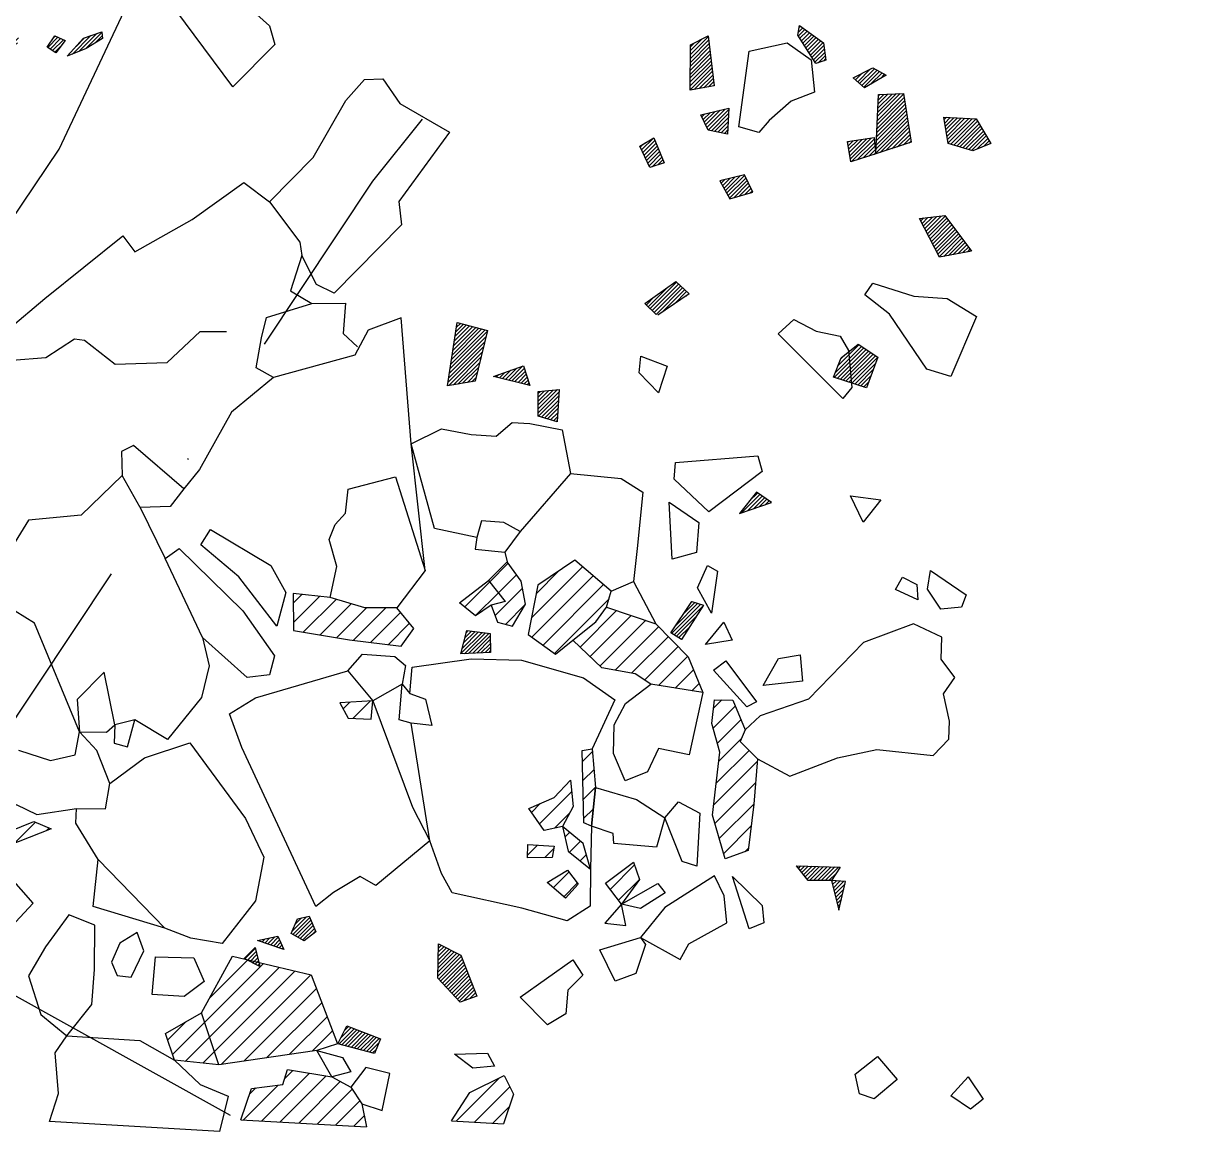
# Model space of a CAD drawing. Header units: metres. Extents: x 0 to 220, y -1901 to -1589.
# Drawn here: x 113.3 to 220.3, y -1900.7 to -1799.9 of the extents above; entities that cross this region are included whole.
import ezdxf

# ---------------------------------------------------------------- set-up
doc = ezdxf.new("R2010")
doc.units = ezdxf.units.M
doc.header["$LTSCALE"] = 25
doc.header["$MEASUREMENT"] = 0
doc.linetypes.add('STRICHPUNKTX2', pattern=[2, 1, -0.5, 0, -0.5])
doc.layers.get('0').update_dxf_attribs({"linetype": 'CONTINUOUS'})
for name, color, linetype in [('FEUER', 1, 'CONTINUOUS'), ('GRABUNGSGRENZE', 3, 'STRICHPUNKTX2'), ('KNOCHEN', 2, 'CONTINUOUS'), ('KNOCHENSCHRAFF', 2, 'CONTINUOUS'), ('STEINE', 4, 'CONTINUOUS')]:
    doc.layers.add(name, color=color, linetype=linetype)

# ---------------------------------------------------------------- blocks, each defined once
blk = doc.blocks.new('*X0')
at = {"color": 0}
for p, q in [((155.71, -1850.71), (157.4, -1849.01)), ((159.51, -1853.98), (164.16, -1849.33)), ((156.5, -1851.69), (158.14, -1850.05)), ((159.54, -1855.72), (165.11, -1850.14)), ((159.94, -1851.78), (162.01, -1849.71)), ((153.42, -1852.99), (155.71, -1850.71)), ((154.41, -1853.77), (156.5, -1851.69)), ((156.2, -1853.75), (158.68, -1851.27)), ((160.57, -1856.46), (166.07, -1850.95)), ((137.86, -1852.64), (138.65, -1851.86)), ((137.88, -1854.39), (140.24, -1852.03)), ((138.77, -1855.27), (141.75, -1852.29)), ((140.29, -1855.52), (143.12, -1852.69)), ((157.16, -1854.56), (158.94, -1852.77)), ((161.59, -1857.2), (166.56, -1852.23)), ((141.81, -1855.77), (144.52, -1853.06)), ((143.34, -1856), (146.28, -1853.06)), ((144.92, -1856.19), (147.62, -1853.49)), ((163.94, -1856.62), (167.25, -1853.31)), ((164.84, -1857.48), (168.57, -1853.75)), ((146.5, -1856.38), (148.42, -1854.46)), ((165.75, -1858.34), (169.9, -1854.19)), ((167.13, -1858.73), (171.09, -1854.77)), ((168.61, -1859.01), (171.96, -1855.67)), ((169.77, -1859.62), (172.84, -1856.56)), ((171.06, -1860.11), (173.71, -1857.45)), ((172.57, -1860.36), (174.24, -1858.69)), ((174.09, -1860.61), (174.75, -1859.95)), ((142.4, -1862.25), (143, -1861.64)), ((143.31, -1863.1), (144.89, -1861.52)), ((176.01, -1863.99), (178.04, -1861.96)), ((176.05, -1862.18), (176.8, -1861.43)), ((176.41, -1865.36), (178.56, -1863.21)), ((176.54, -1866.99), (178.58, -1864.96)), ((164.14, -1867.02), (165.06, -1866.11)), ((176.31, -1869), (179.29, -1866.02)), ((164.18, -1868.75), (165.2, -1867.74)), ((176.07, -1871), (180.03, -1867.04)), ((160.23, -1872.7), (163.16, -1869.77)), ((164.22, -1870.48), (165.33, -1869.37)), ((176.18, -1872.66), (179.88, -1868.96)), ((159.51, -1871.65), (160.31, -1870.86)), ((176.58, -1874.03), (179.74, -1870.87)), ((161.6, -1873.1), (162.98, -1871.72)), ((164.25, -1872.22), (165.14, -1871.33)), ((112.53, -1874.44), (114.43, -1872.54)), ((115.43, -1873.31), (115.68, -1873.06)), ((176.98, -1875.39), (179.49, -1872.89)), ((111.21, -1873.99), (111.67, -1873.53)), ((162.54, -1873.92), (162.98, -1873.48)), ((159.16, -1875.54), (160.07, -1874.63)), ((160.71, -1875.76), (161.53, -1874.94)), ((162.95, -1875.29), (163.96, -1874.28)), ((178.9, -1875.24), (179.24, -1874.9)), ((163.93, -1876.07), (164.49, -1875.51)), ((161.49, -1878.51), (162.91, -1877.1)), ((166.66, -1878.65), (168.87, -1876.43)), ((162.45, -1879.32), (163.67, -1878.1)), ((167.43, -1879.64), (169.33, -1877.74)), ((129.8, -1890.75), (135.16, -1885.4)), ((130.22, -1888.57), (133.73, -1885.06)), ((130.24, -1892.08), (136.59, -1885.74)), ((130.68, -1893.41), (138.01, -1886.08)), ((131.29, -1894.57), (139.44, -1886.42)), ((133.36, -1894.27), (139.96, -1887.67)), ((135.43, -1893.96), (140.45, -1888.95)), ((137.5, -1893.66), (140.94, -1890.23)), ((126.45, -1892.34), (128.13, -1890.66)), ((126.89, -1893.67), (129.8, -1890.75)), ((128.04, -1894.29), (130.24, -1892.08)), ((139.57, -1893.36), (141.42, -1891.51)), ((129.64, -1894.45), (130.68, -1893.41)), ((135, -1899.7), (139.34, -1895.36)), ((136.67, -1899.79), (140.86, -1895.61)), ((137.09, -1895.84), (137.83, -1895.11)), ((133.33, -1899.61), (136.48, -1896.45)), ((138.35, -1899.89), (142.13, -1896.11)), ((152.66, -1899.72), (156.57, -1895.8)), ((154.34, -1899.81), (157.55, -1896.6)), ((133.89, -1897.27), (134.47, -1896.7)), ((140.02, -1899.98), (143.2, -1896.8)), ((141.7, -1900.07), (143.91, -1897.86)), ((156.01, -1899.9), (157.49, -1898.42)), ((143.37, -1900.17), (144.31, -1899.23))]:
    blk.add_line(p, q, dxfattribs=at)
blk = doc.blocks.new('*X7')
at = {"color": 0}
for p, q in [((172.27, -1855.36), (174.89, -1852.74)), ((172.65, -1854.63), (174.62, -1852.65)), ((173.35, -1853.57), (174.36, -1852.56)), ((174.05, -1852.52), (174.09, -1852.47)), ((172.48, -1855.5), (175.14, -1852.84)), ((172.7, -1855.64), (174.5, -1853.83)), ((172.91, -1855.77), (173.87, -1854.82)), ((153.12, -1857.19), (155.02, -1855.29)), ((153.23, -1856.72), (154.7, -1855.25)), ((153.34, -1856.25), (154.39, -1855.21)), ((153.42, -1857.24), (155.33, -1855.33)), ((153.46, -1855.79), (154.07, -1855.17)), ((153.57, -1855.32), (153.76, -1855.13)), ((153.8, -1857.21), (155.65, -1855.36)), ((154.17, -1857.19), (155.76, -1855.61)), ((154.54, -1857.17), (155.77, -1855.95)), ((173.13, -1855.91), (173.23, -1855.81)), ((154.92, -1857.15), (155.78, -1856.29)), ((155.29, -1857.13), (155.79, -1856.64)), ((155.67, -1857.11), (155.8, -1856.98)), ((183.61, -1876.54), (183.64, -1876.51)), ((183.77, -1876.74), (183.98, -1876.52)), ((183.93, -1876.94), (184.33, -1876.53)), ((184.08, -1877.13), (184.67, -1876.54)), ((184.24, -1877.33), (185.02, -1876.55)), ((184.4, -1877.52), (185.36, -1876.56)), ((184.56, -1877.72), (185.7, -1876.57)), ((184.79, -1877.84), (186.05, -1876.58)), ((185.14, -1877.84), (186.39, -1876.59)), ((185.5, -1877.84), (186.74, -1876.6)), ((185.85, -1877.84), (187.08, -1876.61)), ((186.2, -1877.84), (187.42, -1876.62)), ((186.55, -1877.84), (187.19, -1877.21)), ((186.81, -1877.94), (186.9, -1877.85)), ((186.88, -1878.22), (187.23, -1877.88)), ((186.95, -1878.51), (187.55, -1877.91)), ((187.02, -1878.79), (187.88, -1877.93)), ((187.09, -1879.08), (188.01, -1878.15)), ((187.16, -1879.36), (187.9, -1878.62)), ((187.23, -1879.65), (187.79, -1879.08)), ((187.3, -1879.93), (187.68, -1879.54)), ((187.37, -1880.21), (187.57, -1880.01)), ((187.43, -1880.5), (187.46, -1880.47)), ((137.76, -1882.44), (139.06, -1881.14)), ((137.82, -1882.74), (139.35, -1881.2)), ((138.03, -1881.82), (138.6, -1881.25)), ((138.04, -1882.87), (139.46, -1881.45)), ((138.27, -1883), (139.57, -1881.7)), ((138.49, -1883.13), (139.67, -1881.95)), ((138.72, -1883.25), (139.78, -1882.2)), ((139.51, -1882.81), (139.88, -1882.44)), ((134.73, -1883.35), (134.81, -1883.27)), ((134.99, -1883.44), (135.27, -1883.17)), ((135.26, -1883.53), (135.72, -1883.07)), ((135.52, -1883.62), (136.17, -1882.97)), ((135.78, -1883.71), (136.49, -1883)), ((136.05, -1883.8), (136.6, -1883.25)), ((136.31, -1883.89), (136.71, -1883.49)), ((136.57, -1883.98), (136.82, -1883.73)), ((151.05, -1883.65), (151.08, -1883.62)), ((151.05, -1884.01), (151.31, -1883.74)), ((133.46, -1884.97), (134.43, -1884.01)), ((133.7, -1885.09), (134.5, -1884.29)), ((133.93, -1885.21), (134.56, -1884.58)), ((134.17, -1885.33), (134.63, -1884.87)), ((136.84, -1884.07), (136.93, -1883.98)), ((151, -1886.17), (152.73, -1884.45)), ((151, -1886.53), (152.96, -1884.57)), ((151.01, -1885.81), (152.49, -1884.33)), ((151.02, -1885.09), (152.02, -1884.09)), ((151.02, -1885.45), (152.25, -1884.21)), ((151.03, -1884.73), (151.78, -1883.98)), ((151.04, -1884.37), (151.55, -1883.86)), ((151.08, -1886.8), (153.13, -1884.75)), ((134.4, -1885.45), (134.7, -1885.15)), ((134.64, -1885.57), (134.76, -1885.44)), ((151.25, -1886.99), (153.23, -1885)), ((151.42, -1887.17), (153.33, -1885.26)), ((151.59, -1887.35), (153.43, -1885.51)), ((151.76, -1887.54), (153.53, -1885.76)), ((151.93, -1887.72), (153.63, -1886.02)), ((152.1, -1887.9), (153.73, -1886.27)), ((152.27, -1888.09), (153.83, -1886.52)), ((152.44, -1888.27), (153.93, -1886.78)), ((152.61, -1888.46), (154.03, -1887.03)), ((152.78, -1888.64), (154.13, -1887.28)), ((152.95, -1888.82), (154.23, -1887.54)), ((153.33, -1888.79), (154.33, -1887.79)), ((153.89, -1888.59), (154.43, -1888.05)), ((154.44, -1888.39), (154.53, -1888.3)), ((141.99, -1892.71), (143.38, -1891.32)), ((142.19, -1892.15), (143.13, -1891.22)), ((142.55, -1891.44), (142.87, -1891.12)), ((142.27, -1892.79), (143.64, -1891.41)), ((142.55, -1892.86), (143.89, -1891.51)), ((142.83, -1892.93), (144.15, -1891.61)), ((143.11, -1893.01), (144.4, -1891.71)), ((143.39, -1893.08), (144.66, -1891.81)), ((143.67, -1893.16), (144.91, -1891.91)), ((143.95, -1893.23), (145.17, -1892.01)), ((144.23, -1893.3), (145.42, -1892.1)), ((144.51, -1893.38), (145.68, -1892.2)), ((144.78, -1893.45), (145.64, -1892.59)), ((145.06, -1893.52), (145.38, -1893.21))]:
    blk.add_line(p, q, dxfattribs=at)
blk = doc.blocks.new('*X8')
at = {"color": 0}
for p, q in [((183.77, -1800.72), (184.16, -1800.33)), ((183.85, -1800.29), (183.96, -1800.19)), ((173.95, -1802.77), (175.59, -1801.13)), ((173.95, -1802.41), (175, -1801.37)), ((173.95, -1803.12), (175.63, -1801.44)), ((183.77, -1801.07), (184.37, -1800.48)), ((183.91, -1801.29), (184.57, -1800.63)), ((184.05, -1801.51), (184.78, -1800.78)), ((184.18, -1801.73), (184.98, -1800.93)), ((184.32, -1801.95), (185.19, -1801.08)), ((184.45, -1802.16), (185.39, -1801.23)), ((184.59, -1802.38), (185.6, -1801.37)), ((173.95, -1802.06), (174.29, -1801.72)), ((173.95, -1803.48), (175.67, -1801.76)), ((173.95, -1803.83), (175.7, -1802.07)), ((173.95, -1804.18), (175.74, -1802.39)), ((184.73, -1802.6), (185.8, -1801.52)), ((184.86, -1802.82), (186.01, -1801.67)), ((185, -1803.03), (186.09, -1801.94)), ((185.13, -1803.25), (186.13, -1802.25)), ((173.94, -1804.89), (175.82, -1803.02)), ((173.94, -1805.25), (175.86, -1803.34)), ((173.95, -1804.54), (175.78, -1802.71)), ((185.27, -1803.47), (186.17, -1802.57)), ((185.57, -1803.52), (186.21, -1802.88)), ((186.1, -1803.35), (186.25, -1803.19)), ((173.94, -1805.6), (175.89, -1803.65)), ((173.94, -1805.96), (175.93, -1803.97)), ((174.31, -1805.94), (175.97, -1804.28)), ((174.74, -1805.86), (176.01, -1804.6)), ((188.97, -1805.07), (189.6, -1804.44)), ((189.16, -1805.24), (190.32, -1804.07)), ((189.34, -1805.41), (190.7, -1804.05)), ((189.53, -1805.57), (190.93, -1804.18)), ((189.71, -1805.74), (191.15, -1804.3)), ((190.37, -1805.44), (191.38, -1804.43)), ((191.22, -1804.94), (191.61, -1804.55)), ((175.18, -1805.78), (176.05, -1804.91)), ((175.61, -1805.7), (176.09, -1805.23)), ((176.04, -1805.62), (176.12, -1805.54)), ((188.78, -1804.9), (188.87, -1804.81)), ((190.93, -1809.12), (193.39, -1806.67)), ((190.95, -1808.75), (193.34, -1806.36)), ((190.96, -1808.38), (193.02, -1806.32)), ((190.97, -1808.02), (192.65, -1806.34)), ((190.99, -1807.65), (192.28, -1806.36)), ((191, -1807.28), (191.91, -1806.37)), ((191.02, -1806.91), (191.54, -1806.39)), ((191.03, -1806.54), (191.18, -1806.4)), ((175.34, -1809.16), (176.66, -1807.83)), ((175.45, -1809.4), (177.13, -1807.72)), ((175.57, -1809.63), (177.44, -1807.76)), ((190.87, -1810.59), (193.58, -1807.89)), ((190.89, -1810.23), (193.53, -1807.58)), ((190.9, -1809.86), (193.48, -1807.28)), ((190.92, -1809.49), (193.43, -1806.97)), ((174.99, -1808.44), (175.27, -1808.16)), ((175.11, -1808.68), (175.74, -1808.05)), ((175.22, -1808.92), (176.2, -1807.94)), ((175.87, -1809.69), (177.43, -1808.13)), ((176.16, -1809.75), (177.41, -1808.5)), ((176.46, -1809.81), (177.39, -1808.87)), ((190.83, -1811.7), (193.72, -1808.8)), ((190.84, -1811.33), (193.68, -1808.5)), ((190.86, -1810.96), (193.63, -1808.19)), ((197.03, -1808.68), (197.24, -1808.47)), ((197.08, -1808.99), (197.57, -1808.49)), ((197.13, -1809.29), (197.91, -1808.51)), ((197.18, -1809.59), (198.24, -1808.53)), ((197.23, -1809.89), (198.58, -1808.54)), ((197.28, -1810.2), (198.91, -1808.56)), ((197.33, -1810.5), (199.25, -1808.58)), ((197.38, -1810.8), (199.58, -1808.6)), ((197.62, -1810.92), (199.92, -1808.62)), ((197.89, -1811), (200.06, -1808.83)), ((176.75, -1809.87), (177.38, -1809.24)), ((177.04, -1809.93), (177.36, -1809.61)), ((177.34, -1809.99), (177.34, -1809.98)), ((191.21, -1811.67), (193.77, -1809.11)), ((191.73, -1811.5), (193.82, -1809.41)), ((192.26, -1811.33), (193.87, -1809.72)), ((192.79, -1811.15), (193.92, -1810.02)), ((198.16, -1811.08), (200.19, -1809.05)), ((198.44, -1811.16), (200.32, -1809.27)), ((198.71, -1811.24), (200.46, -1809.5)), ((198.98, -1811.32), (200.59, -1809.72)), ((199.25, -1811.41), (200.72, -1809.94)), ((169.4, -1811.2), (169.77, -1810.83)), ((169.52, -1811.44), (170.63, -1810.33)), ((169.63, -1811.68), (170.73, -1810.58)), ((169.74, -1811.92), (170.84, -1810.83)), ((169.86, -1812.16), (170.94, -1811.08)), ((188.24, -1810.75), (188.33, -1810.66)), ((188.29, -1811.05), (188.74, -1810.6)), ((188.34, -1811.36), (189.16, -1810.54)), ((188.39, -1811.66), (189.57, -1810.48)), ((188.44, -1811.96), (189.98, -1810.42)), ((188.49, -1812.27), (190.39, -1810.36)), ((188.64, -1812.47), (190.68, -1810.43)), ((189.15, -1812.32), (190.72, -1810.75)), ((189.66, -1812.16), (190.75, -1811.07)), ((193.32, -1810.98), (193.97, -1810.33)), ((193.85, -1810.8), (194.01, -1810.63)), ((199.52, -1811.49), (200.85, -1810.16)), ((200, -1811.37), (200.98, -1810.39)), ((200.59, -1811.13), (201.11, -1810.61)), ((201.18, -1810.89), (201.24, -1810.83)), ((169.97, -1812.4), (171.04, -1811.33)), ((170.08, -1812.64), (171.15, -1811.58)), ((170.2, -1812.89), (171.25, -1811.83)), ((170.48, -1812.96), (171.36, -1812.08)), ((190.17, -1812), (190.78, -1811.39)), ((190.68, -1811.84), (190.81, -1811.71)), ((170.99, -1812.8), (171.46, -1812.33)), ((171.5, -1812.65), (171.57, -1812.58)), ((176.74, -1814.47), (177.06, -1814.15)), ((176.87, -1814.7), (177.53, -1814.03)), ((176.99, -1814.93), (178, -1813.92)), ((177.12, -1815.15), (178.47, -1813.8)), ((177.25, -1815.38), (178.88, -1813.75)), ((177.37, -1815.61), (178.99, -1813.99)), ((177.5, -1815.83), (179.11, -1814.23)), ((177.91, -1815.78), (179.22, -1814.46)), ((178.4, -1815.64), (179.34, -1814.7)), ((178.9, -1815.49), (179.45, -1814.94)), ((179.4, -1815.35), (179.57, -1815.18)), ((195.26, -1818.58), (196.35, -1817.49)), ((195.38, -1818.82), (196.74, -1817.45)), ((195.5, -1819.05), (197.1, -1817.45)), ((194.89, -1817.89), (195.16, -1817.62)), ((195.01, -1818.12), (195.55, -1817.58)), ((195.13, -1818.35), (195.95, -1817.54)), ((195.62, -1819.28), (197.25, -1817.65)), ((195.74, -1819.52), (197.4, -1817.85)), ((195.86, -1819.75), (197.55, -1818.05)), ((195.98, -1819.98), (197.71, -1818.26)), ((196.1, -1820.21), (197.86, -1818.46)), ((196.22, -1820.45), (198.01, -1818.66)), ((196.34, -1820.68), (198.16, -1818.86)), ((196.46, -1820.91), (198.32, -1819.06)), ((196.58, -1821.15), (198.47, -1819.26)), ((196.98, -1821.11), (198.62, -1819.46)), ((197.41, -1821.02), (198.77, -1819.66)), ((197.85, -1820.94), (198.93, -1819.86)), ((198.29, -1820.86), (199.08, -1820.07)), ((198.72, -1820.77), (199.23, -1820.27)), ((199.16, -1820.69), (199.38, -1820.47)), ((170.3, -1825.86), (172.69, -1823.47)), ((170.47, -1826.04), (172.88, -1823.64)), ((170.65, -1826.22), (173.06, -1823.81)), ((169.95, -1825.51), (170.66, -1824.8)), ((170.12, -1825.69), (171.86, -1823.95)), ((170.83, -1826.4), (173.24, -1823.98)), ((171.38, -1826.19), (173.43, -1824.15)), ((172.47, -1825.46), (173.61, -1824.32)), ((173.56, -1824.72), (173.8, -1824.49)), ((152.77, -1827.13), (152.77, -1827.13)), ((152.13, -1831.3), (155.49, -1827.94)), ((152.2, -1830.89), (155.29, -1827.79)), ((152.26, -1830.47), (155.01, -1827.71)), ((152.32, -1830.05), (154.73, -1827.64)), ((152.39, -1829.63), (154.45, -1827.57)), ((152.45, -1829.22), (154.17, -1827.49)), ((152.51, -1828.8), (153.89, -1827.42)), ((152.58, -1828.38), (153.61, -1827.35)), ((152.64, -1827.96), (153.33, -1827.27)), ((152.71, -1827.55), (153.05, -1827.2)), ((152, -1832.14), (155.26, -1828.88)), ((152.07, -1831.72), (155.38, -1828.41)), ((187.37, -1831.07), (189.28, -1829.15)), ((151.94, -1832.56), (155.15, -1829.35)), ((151.99, -1832.86), (155.04, -1829.81)), ((152.41, -1832.79), (154.92, -1830.28)), ((187.02, -1832.12), (189.71, -1829.43)), ((187.13, -1831.66), (189.5, -1829.29)), ((187.29, -1832.21), (189.92, -1829.57)), ((187.56, -1832.29), (190.13, -1829.72)), ((187.61, -1830.47), (188.13, -1829.95)), ((187.83, -1832.38), (190.35, -1829.86)), ((188.09, -1832.47), (190.56, -1830)), ((188.36, -1832.55), (190.77, -1830.14)), ((188.63, -1832.64), (190.97, -1830.29)), ((152.83, -1832.72), (154.81, -1830.75)), ((153.25, -1832.65), (154.69, -1831.22)), ((157.15, -1832.29), (158.18, -1831.27)), ((157.44, -1832.36), (158.73, -1831.07)), ((157.72, -1832.43), (158.85, -1831.3)), ((188.89, -1832.73), (190.77, -1830.85)), ((189.16, -1832.81), (190.56, -1831.41)), ((153.68, -1832.59), (154.58, -1831.68)), ((154.1, -1832.52), (154.46, -1832.15)), ((156.31, -1832.08), (156.53, -1831.85)), ((156.59, -1832.15), (157.08, -1831.66)), ((156.87, -1832.22), (157.63, -1831.46)), ((158, -1832.5), (158.94, -1831.57)), ((158.29, -1832.57), (159.03, -1831.83)), ((158.57, -1832.64), (159.12, -1832.09)), ((158.85, -1832.71), (159.21, -1832.36)), ((189.43, -1832.9), (190.36, -1831.97)), ((159.14, -1832.78), (159.3, -1832.62)), ((160.13, -1834.97), (161.88, -1833.22)), ((160.13, -1834.62), (161.49, -1833.26)), ((160.13, -1834.26), (161.09, -1833.3)), ((160.13, -1833.91), (160.7, -1833.34)), ((160.13, -1833.55), (160.3, -1833.39)), ((160.13, -1835.33), (162, -1833.45)), ((189.69, -1832.99), (190.16, -1832.52)), ((160.16, -1835.65), (161.98, -1833.83)), ((160.43, -1835.73), (161.96, -1834.2)), ((160.7, -1835.81), (161.94, -1834.57)), ((160.98, -1835.89), (161.92, -1834.95)), ((161.25, -1835.97), (161.9, -1835.32)), ((161.52, -1836.06), (161.88, -1835.69)), ((161.79, -1836.14), (161.86, -1836.07)), ((178.6, -1844.43), (180.26, -1842.77)), ((179.14, -1844.24), (180.48, -1842.91)), ((179.34, -1843.34), (180.05, -1842.63)), ((179.69, -1844.05), (180.69, -1843.05)), ((180.23, -1843.86), (180.9, -1843.19)), ((180.77, -1843.68), (181.11, -1843.34)), ((181.31, -1843.49), (181.32, -1843.48))]:
    blk.add_line(p, q, dxfattribs=at)
blk = doc.blocks.new('*X15')
at = {"color": 0}
for p, q in [((122.47, -1766.92), (126.99, -1762.4)), ((122.65, -1767.1), (127.16, -1762.59)), ((122.83, -1767.27), (127.33, -1762.77)), ((123.01, -1767.44), (127.5, -1762.95)), ((125.5, -1763.54), (126.82, -1762.22)), ((123.19, -1767.62), (127.15, -1763.66)), ((75.17, -1765.08), (75.71, -1764.53)), ((75.33, -1765.27), (76.01, -1764.59)), ((75.49, -1765.46), (76.18, -1764.77)), ((75.65, -1765.65), (76.35, -1764.95)), ((75.82, -1765.84), (76.52, -1765.14)), ((75.98, -1766.03), (76.69, -1765.32)), ((76.14, -1766.23), (76.86, -1765.51)), ((76.3, -1766.42), (77.03, -1765.69)), ((76.47, -1766.61), (77.2, -1765.88)), ((76.63, -1766.8), (77.37, -1766.06)), ((76.79, -1766.99), (77.54, -1766.24)), ((77.53, -1766.6), (77.71, -1766.43)), ((123.37, -1767.79), (124.63, -1766.53)), ((132.71, -1769.76), (133.3, -1769.17)), ((133.03, -1769.79), (134.1, -1768.73)), ((133.35, -1769.82), (134.54, -1768.64)), ((133.68, -1769.86), (134.63, -1768.9)), ((134, -1769.89), (134.72, -1769.17)), ((106.06, -1769.89), (106.16, -1769.8)), ((106.32, -1769.99), (106.53, -1769.78)), ((106.57, -1770.09), (106.9, -1769.76)), ((106.83, -1770.19), (107.27, -1769.74)), ((107.08, -1770.29), (107.64, -1769.73)), ((107.34, -1770.38), (108.01, -1769.71)), ((107.59, -1770.48), (108.38, -1769.69)), ((107.85, -1770.58), (108.76, -1769.67)), ((108.1, -1770.68), (109.13, -1769.66)), ((108.36, -1770.78), (109.5, -1769.64)), ((108.62, -1770.87), (109.87, -1769.62)), ((108.87, -1770.97), (109.48, -1770.36)), ((132.39, -1769.73), (132.51, -1769.61)), ((134.32, -1769.92), (134.81, -1769.43)), ((134.64, -1769.95), (134.9, -1769.69)), ((134.96, -1769.98), (134.99, -1769.96)), ((93.78, -1770.86), (93.79, -1770.85)), ((93.86, -1771.14), (94.2, -1770.8)), ((93.93, -1771.41), (94.6, -1770.75)), ((94.01, -1771.69), (95, -1770.7)), ((94.32, -1771.73), (95.4, -1770.65)), ((94.73, -1771.68), (95.8, -1770.61)), ((95.13, -1771.63), (96.2, -1770.56)), ((95.53, -1771.59), (96.61, -1770.51)), ((95.93, -1771.54), (96.74, -1770.73)), ((96.33, -1771.49), (96.82, -1771)), ((96.74, -1771.44), (96.89, -1771.28)), ((80.86, -1772.82), (81.33, -1772.35)), ((81.04, -1772.99), (82.21, -1771.83)), ((81.22, -1773.17), (82.85, -1771.54)), ((81.39, -1773.35), (83.05, -1771.69)), ((81.57, -1773.53), (83.25, -1771.85)), ((82.22, -1773.23), (83.45, -1772)), ((83.39, -1772.41), (83.65, -1772.16)), ((115.36, -1775.09), (116.43, -1774.02)), ((115.6, -1775.21), (116.75, -1774.05)), ((115.89, -1775.26), (117.07, -1774.08)), ((116.2, -1775.31), (117.4, -1774.11)), ((116.51, -1775.35), (117.72, -1774.15)), ((116.82, -1775.4), (118.04, -1774.18)), ((117.13, -1775.44), (118.36, -1774.21)), ((117.44, -1775.49), (118.46, -1774.47)), ((120.35, -1775.4), (121.48, -1774.27)), ((120.41, -1775.7), (121.77, -1774.34)), ((120.46, -1776), (122, -1774.46)), ((120.52, -1776.29), (122.23, -1774.58)), ((120.58, -1776.59), (122.46, -1774.71)), ((115.11, -1774.98), (115.25, -1774.85)), ((117.74, -1775.53), (118.47, -1774.81)), ((118.05, -1775.58), (118.48, -1775.15)), ((118.36, -1775.62), (118.49, -1775.49)), ((120.29, -1775.11), (120.51, -1774.89)), ((120.78, -1776.74), (122.69, -1774.83)), ((121, -1776.88), (122.92, -1774.95)), ((121.22, -1777.01), (123.15, -1775.08)), ((121.43, -1777.15), (123.3, -1775.28)), ((121.65, -1777.29), (123.34, -1775.59)), ((121.98, -1777.3), (123.38, -1775.91)), ((122.6, -1777.05), (123.42, -1776.22)), ((123.21, -1776.79), (123.46, -1776.53)), ((109.3, -1787.16), (111.05, -1785.41)), ((109.64, -1787.17), (111.44, -1785.37)), ((109.99, -1787.17), (111.83, -1785.33)), ((110.35, -1787.17), (112.23, -1785.3)), ((110.7, -1787.18), (112.62, -1785.26)), ((108.66, -1785.67), (108.7, -1785.64)), ((108.77, -1785.92), (109.09, -1785.6)), ((108.88, -1786.17), (109.48, -1785.56)), ((108.98, -1786.42), (109.88, -1785.52)), ((109.09, -1786.66), (110.27, -1785.49)), ((109.2, -1786.91), (110.66, -1785.45)), ((111.05, -1787.18), (112.75, -1785.48)), ((111.4, -1787.18), (112.79, -1785.79)), ((124.43, -1788.65), (125.54, -1787.54)), ((124.52, -1788.21), (125.31, -1787.42)), ((124.6, -1787.77), (125.08, -1787.29)), ((124.69, -1787.33), (124.85, -1787.17)), ((121.79, -1789.52), (122.82, -1788.48)), ((121.97, -1789.69), (123.07, -1788.59)), ((123.5, -1791.35), (126.69, -1788.15)), ((123.76, -1791.44), (126.92, -1788.28)), ((124.03, -1791.52), (127.15, -1788.4)), ((124.29, -1791.61), (127.33, -1788.57)), ((124.35, -1789.08), (125.77, -1787.66)), ((124.45, -1789.33), (126, -1787.79)), ((124.67, -1789.47), (126.23, -1787.91)), ((124.88, -1789.61), (126.46, -1788.03)), ((122.15, -1789.87), (123.32, -1788.7)), ((122.32, -1790.05), (123.01, -1789.36)), ((126.06, -1790.2), (127.37, -1788.89)), ((126.45, -1790.16), (127.41, -1789.2)), ((126.84, -1790.13), (127.45, -1789.52)), ((124.56, -1791.7), (125.74, -1790.52)), ((127.23, -1790.09), (127.49, -1789.83)), ((124.82, -1791.79), (125.57, -1791.04)), ((125.09, -1791.88), (125.4, -1791.57)), ((110.63, -1802.45), (111.66, -1801.41)), ((111.14, -1802.29), (112.08, -1801.35)), ((111.65, -1802.14), (112.5, -1801.29)), ((112.16, -1801.98), (112.88, -1801.26)), ((115.54, -1802.13), (116.47, -1801.2)), ((115.76, -1802.27), (116.71, -1801.31)), ((115.97, -1802.41), (116.96, -1801.42)), ((116.09, -1801.23), (116.23, -1801.09)), ((117.78, -1802.73), (119.45, -1801.05)), ((118.11, -1802.04), (118.89, -1801.25)), ((118.37, -1802.48), (120, -1800.85)), ((118.97, -1802.24), (120.48, -1800.73)), ((119.86, -1801.7), (120.5, -1801.06)), ((110.53, -1802.2), (111.25, -1801.48)), ((110.57, -1801.8), (110.83, -1801.54)), ((112.67, -1801.82), (112.8, -1801.69)), ((116.19, -1802.54), (116.75, -1801.98))]:
    blk.add_line(p, q, dxfattribs=at)

msp = doc.modelspace()

# ---------------------------------------------------------------- linework, layer by layer
at = {"layer": 'FEUER'}
for points in [[(133.1, -1899.59), (144.5, -1900.23)], [(152.23, -1899.69), (156.97, -1899.96)]]:
    msp.add_lwpolyline(points, dxfattribs=at)
at = {"layer": 'GRABUNGSGRENZE', "flags": 128}
for points in [[(0.15, -1807.41), (81.84, -1862.88), (101.71, -1833.46), (116.58, -1811.36), (125.02, -1793.42), (143.41, -1765.37), (157.37, -1739.15), (176.02, -1708), (199.65, -1659.36), (176.69, -1643.38), (151.37, -1631.76), (148.21, -1633.33), (63.39, -1588.59), (-0.13, -1676.98)], [(220.32, -1676.77), (196.91, -1718.74), (174.22, -1756.8), (159.13, -1785.87), (154.92, -1801.94), (145.07, -1814.28), (100.32, -1881.5), (132.13, -1899.18)]]:
    msp.add_lwpolyline(points, dxfattribs=at)
at = {"layer": 'KNOCHEN'}
for points in [[(185.35, -1803.59), (183.72, -1800.99), (183.88, -1800.13), (186.06, -1801.71), (186.26, -1803.29), (185.35, -1803.59)], [(116.29, -1802.61), (115.48, -1802.1), (116.2, -1801.08), (117.11, -1801.49), (116.29, -1802.61)], [(117.31, -1802.92), (118.79, -1801.29), (120.47, -1800.69), (120.52, -1801.3), (119.04, -1802.21), (117.31, -1802.92)], [(173.94, -1806.01), (173.95, -1801.89), (175.58, -1801.08), (176.13, -1805.61), (173.94, -1806.01)], [(189.77, -1805.79), (188.75, -1804.87), (190.54, -1803.96), (191.76, -1804.63), (189.77, -1805.79)], [(190.82, -1811.8), (191.04, -1806.41), (193.33, -1806.31), (194.03, -1810.74), (190.82, -1811.8)], [(175.56, -1809.63), (174.9, -1808.25), (177.45, -1807.65), (177.34, -1809.99), (175.56, -1809.63)], [(201.26, -1810.86), (199.63, -1811.52), (197.39, -1810.85), (196.99, -1808.46), (199.94, -1808.62), (201.26, -1810.86)], [(170.26, -1813.02), (169.35, -1811.09), (170.62, -1810.33), (171.58, -1812.62), (170.26, -1813.02)], [(188.53, -1812.51), (188.23, -1810.67), (190.67, -1810.32), (190.82, -1811.8), (188.53, -1812.51)], [(177.53, -1815.89), (179.62, -1815.28), (178.86, -1813.7), (176.62, -1814.26), (177.53, -1815.89)], [(196.6, -1821.18), (194.78, -1817.66), (197.07, -1817.41), (199.5, -1820.63), (196.6, -1821.18)], [(170.84, -1826.41), (169.82, -1825.39), (172.63, -1823.41), (173.84, -1824.53), (170.99, -1826.46)], [(154.39, -1832.47), (151.89, -1832.87), (152.77, -1827.13), (155.52, -1827.84), (154.39, -1832.47)], [(189.96, -1833.07), (186.96, -1832.1), (187.67, -1830.32), (189.2, -1829.1), (190.98, -1830.27), (189.96, -1833.07)], [(159.37, -1832.84), (156.07, -1832.02), (158.77, -1831.06), (159.37, -1832.84)], [(161.86, -1836.16), (160.13, -1835.64), (160.13, -1833.4), (162.02, -1833.2), (161.86, -1836.16)], [(178.43, -1844.49), (181.33, -1843.48), (179.96, -1842.56), (178.43, -1844.49)], [(173.16, -1855.93), (172.19, -1855.32), (174.08, -1852.47), (175.15, -1852.83), (173.16, -1855.93)], [(153.1, -1857.25), (153.62, -1855.12), (155.75, -1855.38), (155.8, -1857.11), (153.1, -1857.25)], [(183.59, -1876.51), (187.56, -1876.62), (186.79, -1877.84), (184.65, -1877.84), (183.59, -1876.51)], [(187.45, -1880.54), (188.06, -1877.95), (186.79, -1877.84), (187.45, -1880.54)], [(138.84, -1883.32), (137.67, -1882.66), (138.23, -1881.34), (139.3, -1881.08), (139.91, -1882.51), (138.84, -1883.32)], [(137.01, -1884.13), (134.62, -1883.31), (136.45, -1882.91), (137.01, -1884.13)], [(153.02, -1888.9), (150.99, -1886.71), (151.05, -1883.61), (153.09, -1884.63), (154.55, -1888.35), (153.02, -1888.9)], [(134.81, -1885.65), (133.39, -1884.94), (134.41, -1883.92), (134.81, -1885.65)], [(141.92, -1892.69), (142.74, -1891.07), (145.79, -1892.25), (145.23, -1893.57), (141.92, -1892.69)]]:
    msp.add_lwpolyline(points, dxfattribs=at)
at = {"layer": 'STEINE'}
for points in [[(132.37, -1805.7), (124.56, -1795.15), (127.87, -1793.12), (135.69, -1800.16), (136.19, -1801.84), (132.37, -1805.7)], [(180.19, -1809.84), (178.36, -1809.33), (179.29, -1802.46), (182.76, -1801.7), (184.94, -1803.24), (185.24, -1806.19), (183.1, -1807), (181.11, -1808.77), (180.19, -1809.84)], [(135.7, -1816.14), (139.68, -1812.13), (142.64, -1806.95), (144.33, -1805.02), (146.01, -1804.97), (147.53, -1807.22), (152.05, -1809.82), (147.45, -1816.12), (147.7, -1818.26), (141.58, -1824.45), (139.96, -1823.68), (138.64, -1821.03)], [(112.31, -1830.54), (111.96, -1827.74), (115.27, -1824.95), (122.36, -1819.26), (123.47, -1820.69), (128.67, -1817.75), (133.36, -1814.41), (135.7, -1816.14), (138.44, -1819.81), (138.64, -1821.03), (137.61, -1824.24), (139.54, -1825.41)], [(197.64, -1832.02), (195.46, -1831.35), (192.06, -1826.36), (189.82, -1824.62), (190.54, -1823.56), (194.25, -1824.74), (197.3, -1824.95), (199.95, -1826.58), (197.64, -1832.02)], [(136.07, -1832.12), (134.49, -1831.25), (134.96, -1828.51), (135.42, -1826.68), (139.54, -1825.41), (142.6, -1825.37), (142.39, -1828.12), (143.71, -1829.34)], [(149.86, -1849.66), (148.57, -1838.16), (147.68, -1826.71), (144.68, -1827.82), (143.45, -1830.1), (136.07, -1832.12), (132.24, -1835.27), (129.33, -1840.5), (127.9, -1842.23), (123.33, -1838.3), (122.26, -1838.86), (122.3, -1841.04), (118.58, -1844.65), (113.8, -1845.09), (111.85, -1848.24), (111.85, -1850.99)], [(188.63, -1833.02), (187.82, -1834.03), (181.93, -1828.16), (183.36, -1826.85), (185.39, -1827.92), (187.58, -1828.38), (188.34, -1829.66), (188.63, -1833.02)], [(106.2, -1850.27), (102.29, -1848.58), (99.8, -1845.06), (99.81, -1841.45), (100.89, -1839.06), (103.95, -1835.25), (107.11, -1832.41), (110.93, -1831.96), (112.31, -1830.54), (115.36, -1830.29), (117.96, -1828.62), (118.87, -1828.72), (121.67, -1830.92), (126.4, -1830.77), (129.41, -1827.93), (131.8, -1827.94)], [(171.07, -1833.53), (169.3, -1831.7), (169.45, -1830.17), (171.84, -1831.09), (171.07, -1833.53)], [(148.57, -1838.16), (151.32, -1836.79), (154.02, -1837.31), (156.31, -1837.46), (157.74, -1836.2), (159.36, -1836.3), (162.31, -1836.87), (163.07, -1840.84), (158.47, -1846.12), (157, -1845.3), (154.96, -1845.15), (154.55, -1846.67), (150.69, -1845.85), (148.57, -1838.16)], [(175.63, -1844.33), (172.48, -1841.37), (172.59, -1839.85), (180.07, -1839.25), (180.47, -1840.68), (175.63, -1844.33)], [(127.9, -1842.23), (126.67, -1843.85), (123.93, -1843.95), (122.3, -1841.04)], [(163.07, -1840.84), (167.65, -1841.31), (169.63, -1842.54), (169.11, -1847.67), (168.79, -1850.68)], [(141.21, -1852.13), (141.83, -1849.29), (141.12, -1846.84), (141.68, -1845.47), (142.6, -1844.45), (142.86, -1842.27), (147.14, -1841.16), (149.86, -1849.66), (149.86, -1849.66), (147.26, -1853.07), (144.36, -1853.06), (141.21, -1852.13)], [(188.51, -1842.89), (191.25, -1843.25), (189.67, -1845.28), (188.51, -1842.89)], [(123.93, -1843.95), (126.2, -1848.59)], [(172.31, -1848.65), (172.02, -1843.46), (174.71, -1845.3), (174.5, -1848.04), (172.31, -1848.65)], [(136.37, -1854.72), (132.92, -1850.23), (129.46, -1847.32), (130.33, -1845.95), (135.82, -1849.22), (137.19, -1851.67), (136.37, -1854.72)], [(158.47, -1846.12), (157.1, -1848), (157.3, -1848.87)], [(154.55, -1846.67), (154.4, -1847.74), (157.1, -1848)], [(133.66, -1859.39), (129.6, -1855.77), (126.2, -1848.59), (127.48, -1847.67), (133.27, -1853.34), (136.16, -1857.41), (135.69, -1859.14), (133.66, -1859.39)], [(158.97, -1852.74), (158.56, -1850.65), (157.3, -1848.87), (155.61, -1850.59), (157.13, -1852.48), (155.86, -1852.83), (156.42, -1854.36), (157.79, -1854.72), (158.97, -1852.74)], [(166.76, -1851.54), (163.45, -1848.73), (160.09, -1851.01), (159.21, -1855.49), (161.7, -1857.27), (163.28, -1856.01)], [(175.86, -1853.54), (174.59, -1851.25), (175.51, -1849.22), (176.43, -1849.73), (175.86, -1853.54), (175.86, -1853.54)], [(155.86, -1852.83), (154.43, -1853.8), (152.96, -1852.62), (155.61, -1850.59)], [(166.34, -1853.01), (166.76, -1851.54), (168.79, -1850.68), (170.82, -1854.5)], [(194.64, -1852.32), (192.61, -1851.4), (193.22, -1850.28), (194.54, -1850.94), (194.64, -1852.32)], [(196.72, -1853.19), (195.51, -1851.35), (195.77, -1849.67), (199.02, -1851.87), (198.61, -1852.99), (196.72, -1853.19)], [(112.88, -1866.01), (115.78, -1866.93), (118.02, -1866.43), (118.43, -1864.34), (114.33, -1854.46), (111.69, -1852.82)], [(141.21, -1852.13), (137.85, -1851.77), (137.89, -1855.13), (142.98, -1855.96), (147.66, -1856.53), (148.83, -1854.95), (147.26, -1853.07)], [(175.08, -1860.77), (170.35, -1859.99), (168.92, -1859.07), (165.92, -1858.51), (163.28, -1856.01), (165.37, -1854.33), (166.34, -1853.01), (170.82, -1854.5), (173.76, -1857.51), (175.08, -1860.77)], [(175.34, -1856.39), (176.98, -1854.36), (177.74, -1855.99), (175.34, -1856.39), (175.34, -1856.39)], [(180.05, -1866.78), (183, -1868.37), (187.33, -1866.7), (190.89, -1865.95), (196.03, -1866.47), (197.46, -1865), (197.51, -1863.37), (196.96, -1860.87), (197.98, -1859.4), (196.76, -1857.72), (196.82, -1855.73), (194.23, -1854.5), (189.69, -1856.22), (184.69, -1861.35), (180.31, -1862.87), (178.94, -1864.14)], [(129.6, -1855.77), (130.2, -1858.32), (129.53, -1861.21), (126.42, -1865.02), (123.47, -1863.23)], [(142.82, -1858.8), (144.15, -1857.28), (147.1, -1857.49), (148.06, -1858.31), (147.75, -1859.99), (145.1, -1861.51)], [(148.46, -1860.85), (148.67, -1858.46), (154.02, -1857.71), (158.6, -1857.83), (164.24, -1859.42), (167.09, -1861.41), (165.04, -1865.88)], [(179.09, -1862.05), (176.05, -1858.73), (177.17, -1857.87), (179.96, -1861.59), (179.09, -1862.05)], [(180.58, -1860.12), (181.96, -1857.68), (183.94, -1857.33), (184.14, -1859.72), (180.58, -1860.12)], [(118.43, -1864.34), (120.87, -1864.35), (121.64, -1863.69), (120.68, -1858.9), (118.23, -1861.39), (118.43, -1864.34)], [(150.26, -1874.24), (145.37, -1878.3), (143.94, -1877.48), (141.5, -1878.95), (139.92, -1880.22), (133.18, -1865.75), (132.07, -1862.7), (134.42, -1861.23), (142.82, -1858.8), (145.1, -1861.51), (148.69, -1871.18), (150.26, -1874.24)], [(147.49, -1863.24), (147.75, -1859.99), (148.46, -1860.85), (149.89, -1861.37), (150.44, -1863.76), (148.56, -1863.55), (147.49, -1863.24)], [(175.08, -1860.77), (173.84, -1866.41), (171.05, -1865.85), (170.07, -1867.98), (168.04, -1868.79), (166.97, -1866.29), (167.03, -1863.7), (168.05, -1861.77), (170.35, -1859.99)], [(145.1, -1861.51), (142.1, -1861.7), (142.86, -1863.08), (144.95, -1863.19), (145.1, -1861.51)], [(177.13, -1875.89), (175.97, -1871.91), (176.64, -1866.17), (175.89, -1863.57), (176.14, -1861.43), (177.82, -1861.44), (178.94, -1864.14), (178.48, -1865.2), (180.05, -1866.78), (179.73, -1870.91), (179.22, -1875.13), (177.13, -1875.89)], [(123.47, -1863.23), (121.64, -1863.69), (121.58, -1865.37), (122.8, -1865.68), (123.47, -1863.23)], [(106.52, -1866.14), (106.46, -1868.84), (106.97, -1870.17), (108.39, -1871.14), (111.29, -1872.11), (112.66, -1870.94), (114.54, -1871.86), (118.16, -1871.31), (120.8, -1871.32), (121.17, -1869.03), (120, -1866.02), (118.43, -1864.34)], [(164.97, -1872.9), (164.86, -1876.82), (164.85, -1880.18), (162.76, -1881.5), (158.64, -1880.37), (152.29, -1878.98), (151.32, -1877.2), (150.26, -1874.24), (148.56, -1863.55)], [(121.17, -1869.03), (124.33, -1866.7), (128.45, -1865.33), (133.52, -1872.22), (135.19, -1875.73), (134.42, -1879.7), (131.41, -1883.56), (128.56, -1883.09), (126.17, -1882.17), (119.66, -1880.22), (120.13, -1875.95), (118.1, -1872.64), (118.16, -1871.31)], [(164.97, -1872.9), (164.26, -1872.6), (164.12, -1866.03), (165.04, -1865.88), (165.34, -1869.39), (164.97, -1872.9)], [(163.3, -1871.12), (162.33, -1872.95), (160.65, -1873.3), (159.28, -1871.31), (161.57, -1870.3), (163.05, -1868.73), (163.3, -1871.12)], [(164.97, -1872.9), (165.34, -1869.39), (169.05, -1870.47), (171.64, -1872.16), (170.87, -1874.8), (167, -1874.49), (166.95, -1873.57), (164.97, -1872.9)], [(171.64, -1872.16), (172.87, -1870.69), (174.8, -1871.71), (174.53, -1876.54), (173.21, -1876.13), (171.64, -1872.16)], [(111.84, -1874.71), (111.03, -1873.79), (114.29, -1872.47), (115.86, -1873.14), (111.84, -1874.71)], [(162.33, -1872.95), (162.83, -1875.19), (164.86, -1876.82), (164.2, -1874.48), (162.33, -1872.95)], [(159.16, -1875.79), (159.17, -1874.57), (161.56, -1874.73), (161.4, -1875.75), (159.16, -1875.79)], [(106.23, -1878.92), (108.16, -1881.41), (109.12, -1882.99), (111.82, -1882.49), (114.22, -1879.9), (111.12, -1876.43), (109.45, -1875.57), (108.22, -1875.87), (108.22, -1876.94), (106.23, -1878.92)], [(120.13, -1875.95), (126.17, -1882.17)], [(167.7, -1879.99), (166.23, -1878.1), (168.78, -1876.17), (169.34, -1877.75), (167.7, -1879.99)], [(162.61, -1879.46), (160.94, -1878.03), (162.77, -1876.92), (163.74, -1878.19), (162.61, -1879.46)], [(169.42, -1883.04), (173.03, -1885.04), (173.8, -1883.61), (177.27, -1881.69), (177.02, -1879.24), (176.16, -1877.41), (171.62, -1880.3), (169.42, -1883.04)], [(167.7, -1879.99), (171.01, -1878.11), (171.67, -1878.98), (169.43, -1880.4), (167.7, -1879.99)], [(177.78, -1877.47), (180.47, -1880.12), (180.62, -1881.7), (179.3, -1882.25), (177.78, -1877.47)], [(167.7, -1879.99), (166.17, -1881.71), (168.1, -1881.92), (167.7, -1879.99)], [(117.29, -1891.97), (119.54, -1889.13), (119.8, -1885.92), (119.81, -1881.9), (117.47, -1880.98), (115.33, -1883.88), (113.79, -1886.52), (114.91, -1890.03), (117.29, -1891.97)], [(121.84, -1886.49), (123.11, -1886.64), (124.28, -1884.25), (123.68, -1882.57), (122.1, -1883.54), (121.33, -1885.26), (121.84, -1886.49)], [(167.12, -1887.01), (165.71, -1884.15), (169.42, -1883.04), (169.88, -1883.65), (169.01, -1886.3), (167.12, -1887.01)], [(125.04, -1888.22), (125.35, -1884.77), (128.81, -1884.88), (129.77, -1887.02), (127.94, -1888.38), (125.04, -1888.22)], [(131.08, -1894.6), (129.51, -1889.86), (132.32, -1884.73), (139.49, -1886.43), (141.87, -1892.69), (139.99, -1893.3), (131.08, -1894.6)], [(160.96, -1890.96), (158.47, -1888.46), (163.26, -1885.06), (164.17, -1886.44), (162.8, -1887.81), (162.64, -1889.95), (160.96, -1890.96)], [(131.08, -1894.6), (127.06, -1894.18), (126.25, -1891.74), (129.51, -1889.86)], [(115.7, -1899.75), (116.52, -1897.21), (116.22, -1893.5), (117.29, -1891.97), (123.91, -1892.39), (127.06, -1894.18), (129.39, -1896.38), (131.93, -1897.45), (131.16, -1900.66), (115.7, -1899.75)], [(141.35, -1895.7), (139.99, -1893.3), (142.33, -1893.92), (143.09, -1895.24), (141.35, -1895.7)], [(156.16, -1894.71), (154.18, -1894.91), (152.5, -1893.64), (155.51, -1893.54), (156.16, -1894.71)], [(190.66, -1897.7), (189.34, -1897.24), (188.94, -1895.46), (190.97, -1893.83), (192.75, -1895.92), (190.66, -1897.7)], [(133.1, -1899.59), (134.07, -1896.75), (136.92, -1896.4), (137.34, -1895.02), (141.35, -1895.7), (143.08, -1896.62), (144.1, -1898.14), (144.5, -1900.23)], [(144.1, -1898.14), (145.93, -1898.76), (146.65, -1895.4), (144.46, -1894.84), (143.08, -1896.62)], [(152.23, -1899.69), (153.92, -1897.1), (157.03, -1895.58), (157.89, -1897.26), (156.97, -1899.96)], [(199.41, -1898.64), (197.63, -1897.41), (199.21, -1895.69), (200.58, -1897.73), (199.41, -1898.64)]]:
    msp.add_lwpolyline(points, dxfattribs=at)

# ---------------------------------------------------------------- block references
at = {"layer": 'FEUER'}
msp.add_blockref('*X0', (0, 0), dxfattribs=at)
at = {"layer": 'KNOCHENSCHRAFF'}
for name in ['*X15', '*X8', '*X7']:
    msp.add_blockref(name, (0, 0), dxfattribs=at)

doc.saveas('drawing.dxf')
